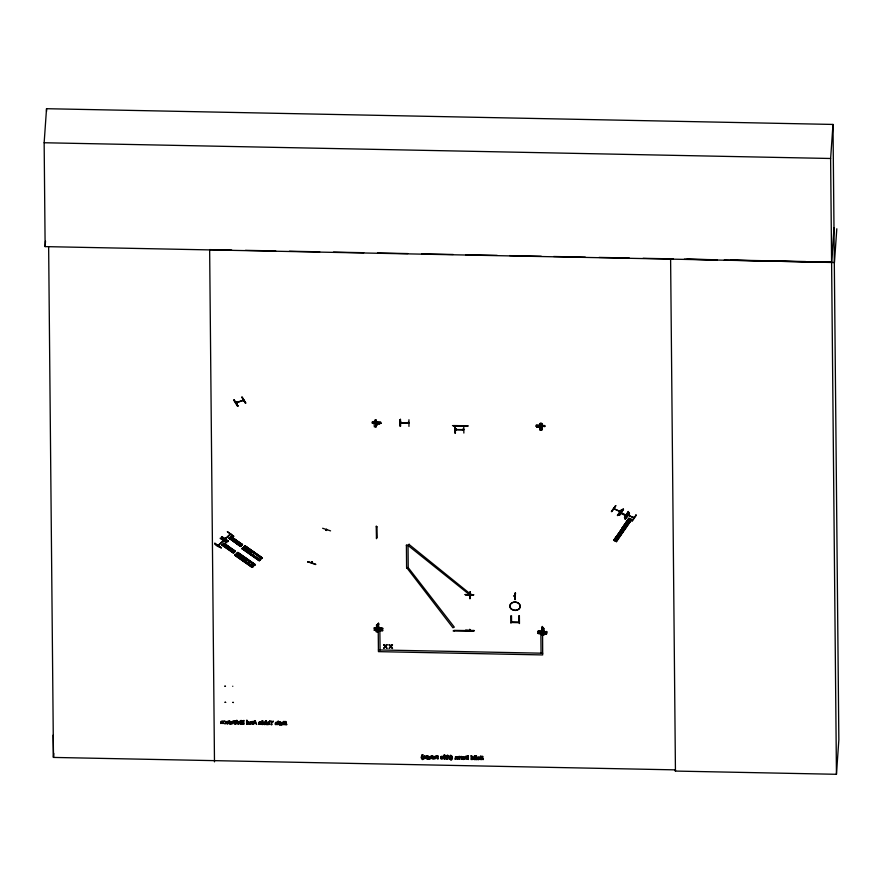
<?xml version="1.0" encoding="UTF-8"?>
<svg xmlns="http://www.w3.org/2000/svg" width="883" height="883" viewBox="0 0 883 883"><rect width="100%" height="100%" fill="white"/><g stroke="black" fill="none" stroke-linecap="round" stroke-linejoin="round"><path stroke-width="1.32" d="M374.304 630.274L382.692 630.639L382.67 628.409L374.282 627.979L374.304 630.285L382.692 630.705M374.304 627.692C373.619 629.7 383.31 630.197 382.692 628.122M546.599 633.983C525.021 630.087 549.954 638.464 546.577 631.687M538.211 631.29L546.588 632.228L546.599 631.4M465.551 630.837L473.939 631.047L473.95 630.429M465.551 630.87L465.573 630.219L473.95 630.506M473.939 630.771L465.551 630.506M376.081 426.621L374.359 426.875C373.045 416.246 378.41 418.73 375.871 426.644M375.86 426.831L376.003 419.999M376.07 426.908L376.202 420.253M379.249 423.034L379.215 423.763C371.577 422.814 382.118 424.69 378.939 422.957M378.012 631.522L376.29 631.775C377.593 610.694 378.134 645.782 377.703 625.109M376.577 625.087L376.29 631.753M378.001 631.809L378.145 624.877M381.489 628.321L378.377 628.608L378.741 626.842M380.827 628.387L378.697 628.641M381.467 628.674L381.489 628.089M540.164 426.986L536.765 426.677L540.164 426.754M537.405 426.655L537.118 426.191M539.535 426.666L539.568 426.169M541.765 430.198C539.811 413.487 545.319 432.273 540.098 430.187L540.253 423.255M540.319 430.12L540.462 423.288L540.33 429.933M539.105 631.842L542.096 631.654M542.228 630.098L542.096 631.886L539.336 631.555M543.696 635.098C541.743 618.376 547.25 637.173 542.03 635.087L542.184 628.155M542.46 635.065L542.394 628.188L542.46 635.065L543.597 635.087M378.664 627.338L378.619 628.199M542.626 627.239L542.162 627.714L542.228 626.489M542.57 630.617L542.681 654.932L378.432 651.643L378.211 628.166L379.867 627.78M236.854 402.207L236.832 403.034L236.666 402.195M540.308 426.555L540.617 428.906L540.639 426.07M457.096 756.731L456.986 759.27L457.571 758.994M834.016 227.659L831.598 262.339L45.132 246.611L44.15 142.748L46.534 108.708L833 124.437L838.85 739.899L836.444 774.292L675.329 771.069L675.318 769.866L53.466 757.426L53.135 735.142M45.132 246.611L45.508 241.158M53.742 753.376L53.466 757.426L48.642 246.567M214.889 543.122C213.189 544.734 221.589 548.442 221.324 547.548M218.598 544.634L218.807 545.186M220.286 538.144L226.721 542.57M221.909 536.621L221.589 537.184M233.454 552.946L221.942 544.69M223.112 545.517L224.933 543.873M223.896 546.058L225.706 544.414M237.946 405.86L237.516 406.29L233.763 400.231L234.205 399.811M225.077 538.398L224.999 539.038L230.364 534.072M225.452 538.045L225.275 539.149L230.562 533.774M225.066 546.886L226.876 545.241M225.573 538.045L225.761 538.696M225.772 538.729L225.794 538.2M236.026 402.516L243.487 400.231M226.114 547.603L227.924 545.97M236.147 402.394L236.125 403.222L243.653 399.944M236.776 402.229L236.821 403.001M227.284 548.431L229.094 546.787M228.046 541.566C208.101 528.089 241.754 550.65 221.898 536.632M230.904 536.411L229.083 538.177L240.485 546.511L229.094 538.056M229.768 534.623L229.845 533.972L230.165 534.712M229.988 534.778L230.22 533.63M230.397 533.575L230.187 534.127M230.264 538.884L232.074 537.239M230.618 533.729L230.584 534.314M231.048 539.425L232.858 537.78M232.218 540.253L234.028 538.608M242.814 399.922L242.98 400.761M233.255 540.97L235.077 539.336M233.697 536.356L227.306 531.643L233.774 536.246M223.035 721.852C219.701 723.332 222.637 719.777 223.123 722.493L220.838 722.162M243.52 399.734L243.498 400.562L243.333 399.734M220.827 722.449L221.18 721.312L222.472 721.069A1.38 1.093 4 0 1 223.256 721.444L223.267 723.475L220.916 723.276M220.893 723.563L220.949 722.791M234.425 541.798L236.247 540.153M242.097 397.129L245.849 403.211L242.097 397.162M223.962 721.29L226.059 721.488L226.258 723.354A1.291 1.015 4 0 1 225.595 723.784C220.805 723.442 229.668 723.387 223.984 721.003M227.648 723.574L227.086 723.563M227.074 723.839L227.207 721.532L229.116 720.958M229.701 723.607L229.116 723.883L229.116 721.256M229.679 723.894L229.679 720.97M231.037 722.989L231.026 723.928L230.485 723.63M231.004 722.537L232.483 723.354L231.015 723.276L231.026 721.908M230.463 723.917L230.64 721.532L232.814 721.83L232.836 721.091M235.088 723.718L234.514 723.994L234.492 722.117L233.311 721.521M233.289 721.808L233.311 721.058M234.492 722.117L234.503 721.069M235.077 724.005L235.066 721.08M237.063 721.124C237.428 724.8 234.878 724.822 236.489 721.764L235.463 721.742L235.485 721.091M235.485 723.983L235.496 723.309M235.463 721.742L236.489 721.4L236.501 720.351M236.489 721.764L236.512 721.113M237.052 721.775L237.063 720.362M237.428 721.786L237.45 721.135M238.476 723.784L237.913 723.773M240.529 723.828L239.944 724.104L239.944 721.179M240.507 724.115L240.496 721.19M243.278 720.782L241.081 721.025L241.092 720.329M243.896 723.894L241.103 724.126L241.125 723.42M241.103 723.707L243.289 723.751L243.267 722.449L241.236 722.404L241.258 721.709M243.267 722.449L243.289 721.742M243.874 724.181L243.863 720.385M247.207 723.32L246.633 724.237L246.622 720.274M247.196 724.248L249.072 724.005L248.973 721.941A1.302 1.026 4 0 0 248.266 721.588A1.512 1.192 4 0 0 247.163 721.72L247.174 720.285M247.174 722.084C251.092 721.61 246.059 726.841 247.185 721.433M250.551 724.027L249.999 724.016M252.604 724.071L252.03 724.347L252.019 721.422M252.582 724.358L252.582 721.433M253.995 723.111L253.587 724.369L252.98 724.082M255.518 722.747L254.149 722.724M252.957 724.358L254.436 720.594M254.138 723L254.823 721.08M255.684 723.155L256.666 724.435L255.165 720.605M261.015 722.625L260.993 723.254C258.167 724.7 258.156 721.367 260.342 721.819A1.38 1.093 4 0 1 261.125 722.195L261.136 724.226L258.785 724.038M258.763 724.314L258.818 723.552M259.238 722.879C260.066 720.738 262.284 724.369 259.282 722.57M262.748 724.27L262.163 724.546L262.152 720.583M262.726 724.557L262.715 720.594M265.529 722.625C261.754 721.345 266.346 727.647 265.54 721.974M265.562 723.85L264.414 724.634L263.3 723.21L263.995 721.963L265.518 722.25L265.529 720.66M266.103 724.623L266.092 720.671M267.461 724.082L266.909 724.358M269.26 722.272L267.439 722.691L268.785 724.226L267.461 723.718M269.238 722.559L269.26 721.819M271.18 721.345L269.668 721.599L269.69 720.892M271.798 724.457L271.202 724.446M271.776 724.733L271.765 721.356M271.743 721.643L273.233 721.665L273.244 720.97M277.626 722.956L277.615 723.585L275.33 723.254M275.308 723.541L275.673 722.393L276.953 722.151A1.38 1.093 4 0 1 277.748 722.526L277.748 724.568L275.408 724.369M275.849 723.21C276.677 721.069 278.907 724.7 275.904 722.901M279.293 721.963L279.26 722.614C278.377 722.316 279.447 722.051 278.145 720.925M278.355 722.603L278.377 721.952M279.867 724.612L279.304 724.601M279.845 724.899L279.745 721.753L278.123 721.621M279.823 722.625L280.22 721.985M281.269 724.645L280.706 724.634M281.247 724.932L281.258 723.994M281.236 723.541L282.593 724.501L281.236 724.281L281.247 722.912L283.057 722.548M283.046 722.835L283.057 722.095M286.688 724.546L283.885 724.568L283.851 723.431L285.993 722.404L283.796 722.184L283.818 721.345M283.796 721.632L285.706 721.51A1.413 1.115 4 0 1 286.368 721.897L286.324 723.089L284.26 724.06L285.253 724.667L286.633 723.961L286.666 724.822M311.71 562.339L311.666 562.835M311.898 561.908L311.71 562.846M312.284 561.952L311.964 563.067L312.008 561.864M322.637 528.266L330.562 530.86M326.743 529.314L326.39 530.495L326.136 529.756M372.361 423.134L380.739 423.432L372.361 423.134L372.35 421.964L380.728 422.251L380.739 423.432M376.169 422.968L376.765 423.785L376.732 422.791M376.434 422.78L376.423 425.617L376.831 424.69M376.423 425.617L376.401 424.679M376.445 423.708L376.489 422.979M379.535 423.774L379.558 423.189M378.255 623.928L378.321 623.21M378.101 627.868L378.056 628.597L378.73 628.144M378.332 623.497L378.255 624.424L378.719 623.95M378.321 626.82L378.332 628.188L378.244 627.316M378.608 623.221L378.619 627.769L378.277 627.316M378.377 628.608L378.421 627.879M378.443 649.932L542.703 653.21M380.871 627.857L380.827 628.729L381.18 627.934M380.076 649.954L379.833 628.199M385.396 646.731L383.641 648.387L385.01 646.632L383.63 644.59M386.401 644.645L385.33 646.29L384.271 644.601M400.452 419.326L400.441 426.202M401.423 422.493L400.518 423.112L400.672 422.262M399.966 419.602L400.032 426.257L400.518 425.981M385.374 647.018L387.129 648.464L385.728 646.389M401.257 422.273L401.224 422.769M385.705 646.676L387.074 644.667M390.838 646.842L389.072 648.497L390.452 646.742L389.061 644.7M391.842 644.756L390.772 646.4L389.701 644.711M390.816 647.129L392.56 648.575L391.158 646.499M408.034 422.482L408.089 423.277L408.884 422.493M391.136 646.786L392.505 644.767M408.089 423.277L408.123 422.416M408.708 422.427L408.674 423.288L400.551 423.056M408.961 426.39L408.939 419.745M406.864 567.835L452.924 627.78L454.304 627.129L408.211 567.603L406.588 567.57L406.401 544.966M406.831 568.255L408.211 567.603L408.034 544.999M406.379 545.396L408.001 545.429L409.182 544.105M422.913 759.248L422.217 759.546L421.103 757.548L422.195 754.612M422.902 759.557L421.61 757.206L422.869 754.623M425.573 756.742L425.562 757.371C422.725 758.817 422.714 755.484 424.9 755.936A1.38 1.093 4 0 1 425.694 756.312C427.725 758.111 423.145 759.932 423.376 757.669M423.796 756.996C424.591 754.855 426.93 758.464 423.818 756.709M429.215 759.314L426.93 759.17L426.71 755.738M427.262 756.51C431.169 756.058 426.103 761.08 427.24 755.749M429.215 758.85L427.571 759.159L427.295 757.669M430.639 758.453L430.076 758.442M430.065 758.729L430.198 756.422L432.107 755.848M432.692 758.497L432.107 758.773L432.107 756.146M432.67 758.784L432.67 755.859M455.573 428.939L455.54 429.811L455.485 429.006M455.396 432.946L455.297 426.025L454.933 432.935L455.418 432.659M456.334 429.028L456.125 429.822L456.158 428.95M434.028 757.879L434.017 758.806L433.476 758.508M433.995 757.426L435.518 758.044L434.006 758.155C432.858 755.55 436.147 757.471 435.827 755.98M438.078 758.607L437.504 758.872L437.482 757.007L436.301 756.411M436.279 756.698L436.301 755.947M437.482 757.007L437.493 755.958M438.067 758.883L438.056 755.969M462.835 429.293L462.99 429.955L463.023 429.094M442.836 757.084L442.825 757.713C439.988 759.17 439.977 755.837 442.162 756.29A1.38 1.093 4 0 1 442.957 756.654C444.988 758.453 440.407 760.274 440.639 758.011M463.785 429.171L463.575 429.966L463.608 429.105M463.718 426.456L463.862 433.067M441.059 757.338C441.886 755.197 444.116 758.839 441.114 757.029M444.568 758.74L443.994 759.005L443.972 755.053M444.546 759.016L444.535 755.064M445.893 756.124L445.86 756.775C444.977 756.466 446.047 756.212 444.734 755.086M444.955 756.753L444.966 756.102M446.456 758.773L445.904 758.762M446.445 759.06L446.434 756.135M446.423 756.786L446.809 756.146M447.902 755.263L447.251 755.991L447.273 755.252M447.902 758.806L447.317 759.071L447.273 755.716M447.88 759.082L447.913 755.727M450.109 758.85L449.524 759.115C450.948 756.654 447.99 757.603 448.321 756.19M449.513 757.25L449.524 756.201M450.087 759.126L450.076 756.212M450.672 755.495L451.831 755.991L452.493 757.824L451.853 759.634L450.716 760.12L451.743 758.872A3.731 2.958 4 0 0 451.964 757.813L451.71 756.742A3.951 3.124 4 0 0 451.136 755.903L450.694 755.186M455.683 758.961L455.12 758.95M469.292 594.48L469.259 595.716L469.204 594.623M469.59 594.491L469.557 595.727L469.259 594.976M469.557 595.727L469.679 594.634M408.001 545.429L469.888 594.976M470.153 598.365L469.668 598.641L470.142 591.72M459.458 759.038L458.873 759.303L458.873 756.389M470.341 594.645L470.308 595.517L470.253 594.723M459.436 759.314L459.425 756.4M471.092 594.877L470.882 595.528L471.025 594.082M461.654 759.071L461.069 759.347L461.058 757.482L459.866 756.886M459.844 757.161L459.866 756.422M469.635 629.436L469.601 630.605L469.546 629.513M469.911 629.524L469.888 630.617L469.922 629.447M461.058 757.482L461.069 756.433M461.632 759.358L461.621 756.444M464.502 757.526L464.48 758.144C461.654 759.601 461.643 756.267 463.829 756.72A1.38 1.093 4 0 1 464.613 757.095C466.654 758.894 462.074 760.705 462.306 758.442M462.725 757.769C463.553 755.627 465.783 759.27 462.769 757.459M468.398 759.214L465.639 759.005L466.202 757.195M467.78 756.08L466.169 756.797L467.791 757.117M467.791 757.504L465.981 758.387L467.802 758.806M468.376 759.49L468.365 755.693M471.71 758.64L471.136 759.546L471.125 755.594M471.699 759.557L473.575 759.325L473.476 757.261A1.302 1.026 4 0 0 472.769 756.897A1.512 1.192 4 0 0 471.665 757.029L471.688 756.742M471.665 757.029L471.677 755.605M471.677 757.404C475.418 756.698 470.97 762.106 471.699 757.117M475.098 755.804L475.087 756.554L474.469 756.256M474.447 756.543L474.458 755.793M475.087 759.347L474.513 759.623L474.513 756.698M475.076 759.634L475.098 756.267M476.489 759.369L475.904 759.645L475.893 755.693M476.467 759.656L476.445 755.705M483.365 759.303C475.385 760.815 486.588 755.87 480.551 756.665M480.484 756.941L480.495 756.102M483.354 759.59L483.365 758.718M514.281 595.528L514.248 596.389L514.105 595.738M514.866 595.539L515.01 596.113M515.01 596.345L515.043 595.617M515.01 599.557L515.462 592.912L515.032 599.27M536.268 426.412L544.668 426.312L536.268 426.412L536.257 425.242L544.645 425.606L536.257 425.242M536.754 426.908L536.787 426.323M537.438 426.125L536.941 426.964M539.877 426.246L539.524 427.041M540.341 426.059L540.23 426.997L540.727 426.511M540.33 428.895L540.319 427.957M540.617 428.906L540.738 427.968M538.211 633.564L538.211 630.97M538.685 631.809L538.718 631.224M539.005 631.82L539.049 631.091M539.37 631.025L538.873 631.864M541.069 653.177L540.86 631.003M541.82 631.146L541.456 631.941L541.5 631.069M542.162 627.206L542.592 627.736M542.515 626.5L542.526 631.047L542.195 630.594M542.648 630.12L542.526 631.477L540.837 631.422M615.716 505.661L611.753 511.423M613.828 508.233L613.762 509.061L613.685 508.431M614.535 508.476L614.358 509.314L614.425 508.763M617.603 515.551L621.709 509.59L617.338 515.418M617.681 534.69L620.153 535.683M623.111 509.016L623.497 509.491L619.513 515.242L619.126 514.767M619.667 512.361L619.745 512.979L619.8 512.162M618.42 533.52L620.881 534.634M619.998 512.173L627.107 515.473M620.319 511.445L620.341 512.008L620.462 511.246M620.407 512.692L620.341 513.244L620.506 512.405M619.071 532.581L621.533 533.696M620.87 511.776L613.983 508.74M619.8 531.522L622.261 532.637M620.285 530.815L622.747 531.941M621.466 530.153L614.447 540.705L621.489 530.153L613.63 540.319L616.455 541.61L623.652 531.224L621.014 529.767M623.475 530.882L616.389 541.588M624.469 517.394L628.398 511.654L624.535 517.206M625.098 518.696L625.495 519.171L629.469 513.387L625.153 518.961M625.661 523.067L628.122 524.182M626.301 515.374L626.5 515.672M626.323 515.937L626.433 515.617M626.378 522.129L628.851 523.133M627.062 515.385L626.963 516.224L626.864 515.672M627.029 521.08L629.491 522.195M627.416 514.535L626.433 514.712M627.769 520.021L630.219 521.136M628.519 511.456L624.513 517.493M628.255 519.314L630.716 520.44M629.138 512.99L625.087 518.983L629.104 512.957L629.48 513.42M624.248 529.877L621.577 528.807L628.983 518.266M624.358 530.087L631.455 519.579L623.564 529.734L631.444 519.381M631.908 520.562L632.294 521.036L636.279 515.264L635.892 514.811M633.806 518.067L633.012 517.339M633.155 517.14L632.99 517.692M836.444 774.292L830.616 158.487L833 124.437M836.808 228.785L834.446 262.549L724.281 260.055M223.123 722.493L222.494 723.365L220.927 723.078M260.993 723.254L260.364 724.126L258.796 723.828M277.615 723.585C277.604 725.627 274.69 723.243 275.386 724.645M425.562 757.371L424.933 758.243L423.321 757.945M442.825 757.713L442.184 758.585L440.584 758.298M464.48 758.144L463.851 759.016L462.25 758.729M376.765 425.496L376.401 423.277M267.439 722.691L269.525 723.928A1.137 0.905 4 0 1 269.359 724.402L267.439 724.656M281.236 722.967L283.322 724.203A1.137 0.905 4 0 1 283.156 724.678L281.236 724.645M326.092 530.253L326.434 529.292L326.533 530.396M307.858 561.82L315.628 564.546M315.761 564.215L307.88 561.599L307.726 562.162M217.958 545.506L223.333 540.573M218.377 545.639L223.565 540.727M236.865 402.968L236.302 403.189M243.531 400.507L242.957 400.727M221.236 547.868L214.834 543.376L221.28 547.802M228.333 541.334L221.854 536.875L228.3 541.29M378.255 623.685L378.686 624.447M434.05 756.742L436.092 758.089A1.137 0.905 4 0 1 435.926 758.563L434.017 758.806M326.147 530.352L326.401 529.789M454.083 630.948L453.1 630.926M234.116 400.065L237.924 406.136M222.284 544.48L221.776 545.065L233.355 553.122L235.419 551.257L223.752 543.166L221.942 544.811L233.907 552.626M222.273 544.546L233.708 552.802M223.399 543.486L234.922 551.632M240.739 546.279L229.083 538.166L241.092 545.948L240.463 546.522M242.56 544.634L230.551 536.853L241.931 545.208L230.794 536.765M234.845 555.252L252.13 567.383L234.801 555.275L237.957 552.438L255.231 564.59L237.759 552.427L236.997 553.299L254.723 565.043M253.046 566.533L252.284 567.129L234.999 554.999L235.761 554.414L253.046 566.533L235.562 554.392M241.953 548.641L245.11 545.804L262.394 557.935L259.238 560.76L241.953 548.641L259.282 560.749M260.198 559.899L259.492 560.44L242.152 548.365L242.902 547.78L259.988 559.977M242.902 547.78L259.812 560.275M262.008 558.299L244.381 546.268L261.865 558.409M252.097 567.394L254.856 564.932M252.637 566.919L235.331 554.789L252.847 566.61M400.463 422.825L408.674 422.924M455.363 429.502L463.718 429.635M615.683 505.672L611.356 511.5M611.731 511.699L615.65 505.871M617.659 515.54L621.588 509.8M619.104 515.054L623.155 509.072M626.764 514.524L633.95 517.868M613.63 540.319L621.202 530.098M621.599 528.818L628.839 518.453L629.458 518.652L622.383 529.182L629.634 518.818M613.795 540.319L621.014 529.877M621.787 528.762L628.773 518.42L629.292 518.663M621.676 530.319L614.314 540.562M629.458 518.597L622.118 529.06M622.824 530.86L615.594 541.224L616.411 541.61M623.564 529.734L630.959 519.281L631.599 519.723L624.38 530.109M615.76 541.224L623.464 531.003L615.628 541.246L616.268 541.389M623.729 529.723L631.135 519.502M615.915 541.378L623.166 531.003M455.264 426.246L455.341 432.869M235.408 551.279L223.841 543.222M240.717 546.301L229.282 538.111M240.938 546.025L229.437 537.846M242.052 545.021L230.551 536.853M235.187 554.943L252.516 567.007M237.571 552.802L254.889 564.899M244.348 546.4L244.911 545.793L262.328 558.001M237.229 552.901L254.514 565.12L255.044 564.645M259.436 560.495L242.383 548.255M261.633 558.52L262.35 557.99L244.878 545.915M456.191 429.778L456.323 429.171M463.641 429.922L455.485 429.756M470.948 595.484L470.153 595.175L470.882 595.164M514.833 596.367L514.16 596.091L514.921 596.113M232.295 552.074L234.105 550.429M239.436 545.44L241.247 543.796M240.606 546.257L242.417 544.612M236.799 556.124L239.514 553.652M243.951 549.491L246.666 547.019M245.121 550.308L247.836 547.846M237.969 556.941L240.684 554.48M246.876 551.544L249.591 549.071M239.723 558.166L242.439 555.705M241.291 559.259L244.006 556.798M248.432 552.626L251.147 550.164M250.187 553.862L252.902 551.4M243.046 560.495L245.761 558.034M250.562 565.771L253.278 563.31M257.715 559.138L260.43 556.676M469.855 595.396L471.003 594.502L409.149 544.535M483.343 758.994C478.63 759.777 483.42 758.354 483.056 756.654A1.413 1.115 4 0 0 482.394 756.267L480.484 756.389M220.275 538.343L226.743 542.758M376.136 423.465L379.215 423.531M378.067 628.365L381.147 628.431M376.434 538.001L376.445 538.696M626.654 514.557L633.862 517.802M454.877 426.257L454.944 432.913M233.289 721.345L235.044 721.367M436.279 756.234L438.034 756.256M448.299 756.466L450.065 756.488M459.844 756.698L461.599 756.72M241.754 397.24L245.43 403.365M541.456 631.897L539.016 631.588M44.15 142.748L830.616 158.487M231.666 250.055L209.646 249.613L214.481 761.852M245.43 250.331L275.695 250.938M289.458 251.213L319.723 251.821M333.487 252.097L363.763 252.704M377.516 252.968L407.791 253.576M421.555 253.851L453.2 254.492M465.584 254.734L497.228 255.375M509.612 255.617L541.268 256.247M553.652 256.5L585.297 257.13M599.06 257.406L629.325 258.013M643.089 258.289L673.332 258.896M686.985 259.172L716.996 259.768M730.649 260.043L762.029 260.673M774.303 260.915L805.693 261.545M819.336 261.81L831.609 262.063M452.471 425.617L453.443 425.628M467.449 425.915L468.431 425.937M468.089 631.235L469.061 631.246M383.608 644.877L384.248 644.888M386.379 644.932L387.052 644.943M389.05 644.987L389.69 644.998M391.82 645.043L392.494 645.054M246.6 720.561L247.152 720.572M262.13 720.87L262.692 720.881M265.507 720.936L266.07 720.947M243.84 720.66L241.081 721.025M254.414 720.881L255.143 720.892M269.668 721.179L273.233 721.665M236.478 720.638L237.041 720.649M229.094 721.245L229.657 721.256M240.474 721.477L238.145 721.61L237.891 724.06M252.56 721.72L250.231 721.852L249.977 724.303M253.973 723.398L255.662 723.431M422.173 754.899L422.858 754.932M443.961 755.329L444.513 755.34M447.251 755.539L447.891 755.55M468.343 755.98L465.805 756.19L466.191 757.482M471.103 755.881L471.665 755.892M474.447 756.08L475.076 756.091M475.871 755.969L476.434 755.98M426.699 756.025L427.251 756.146A1.49 1.181 4 0 1 428.343 756.003L429.414 757.923L427.273 758.32M432.085 756.135L432.648 756.146M447.295 756.433L447.858 756.444M459.414 756.676L455.507 756.654L455.109 759.225M474.491 756.985L475.043 756.996M540.23 423.542L541.93 423.564M537.085 426.688L539.844 426.743M542.162 628.442L543.862 628.464M376.423 625.12L378.134 625.153M673.365 258.896L670.605 258.84L675.44 771.08L675.418 769.866M684.369 259.149L717.393 259.9M465.22 594.767L473.597 594.976M470.22 595.44L470.97 595.462M380.739 422.328L372.35 422.03M380.739 423.2L372.361 422.802M376.324 425.176L376.699 423.509M538.188 631.257L546.599 631.72M538.2 631.477L546.588 631.908M374.293 628.199L382.681 628.63M254.536 565.109L237.361 552.99M622.957 530.838L623.641 531.224M283.035 722.382L280.871 722.537L280.684 724.921M269.238 722.106L267.063 722.261L266.887 724.645M626.831 516.169L619.711 512.924M232.781 721.83L231.004 722.184L233.101 723.199A1.137 0.905 4 0 1 232.935 723.674L231.026 723.928M515.12 592.868L515.087 599.513M376.324 526.809L376.324 526.025M613.873 508.763L621.168 512.074M628.972 518.387L631.433 519.502M619.513 515.231L623.188 509.314M622.515 527.703L624.976 528.829M614.546 539.204L617.007 540.33M432.096 756.797L430.783 756.565L430.617 758.74M252.008 722.371L250.617 722.228L250.529 724.314M239.922 722.128L238.542 721.985L238.454 724.071M229.105 721.919L227.715 721.764L227.626 723.85M458.862 757.338L457.626 757.173L457.549 759.281M456.986 757.305L455.738 757.139L455.661 759.237M244.58 546.279L261.854 558.431L244.381 546.268M242.715 547.769L260.132 559.977M635.981 515.109L631.996 520.86M234.15 399.844L237.891 405.904M540.297 428.608L540.308 426.776M376.39 425.33L376.401 423.498M254.801 721.356L255.496 723.034M542.239 631.466L542.151 630.594M279.801 721.952L280.198 722.636M544.645 426.39L536.268 426.18M467.758 756.367L467.769 757.393M467.769 757.791L467.791 759.082M446.798 756.797L445.959 755.495L444.723 755.771M445.86 756.775L445.882 759.049M435.805 756.709L433.63 756.422L433.454 758.795M400.396 419.348L400.496 426.268M279.26 722.614L279.282 724.888M271.158 721.632L271.191 724.722M267.428 723.265L267.439 724.005M243.255 721.069L243.267 722.029L241.236 722.404M46.534 108.708L46.556 111.435M544.634 425.551L544.645 426.71M540.606 426.787L540.617 428.685M542.206 627.283L542.239 631.036M378.299 623.994L378.332 627.758M470.087 591.742L470.131 598.652M465.231 594.568L473.619 594.778L465.231 594.568M477.063 758.033L477.449 759.391A1.313 1.038 4 0 0 478.211 759.744L479.789 759.214L479.59 757.371A1.325 1.049 4 0 0 478.829 757.018L478.189 757.007A1.313 1.038 4 0 0 477.427 757.327L477.063 758.033M477.67 757.923C478.211 762.095 480.738 755.749 477.67 757.923M224.922 686.168L225.485 686.301L224.955 686.113M225.077 702.25L225.64 702.382L225.077 702.25M232.726 686.323L232.803 686.223M232.88 702.404L233.443 702.537L232.902 702.349M231.026 536.555L242.549 544.645L230.904 536.533M467.416 425.761L453.487 425.562L453.498 426.147L467.427 426.346L467.416 425.761M376.975 526.776L376.235 526.765L376.445 537.824L377.173 537.835L376.975 526.776M468.045 630.572L454.116 630.374L454.127 630.959L468.056 631.157L468.045 630.572M519.381 615.815L518.718 615.793L518.774 621.985L511.555 621.842L511.5 615.771L510.827 615.76L510.893 623.166L511.5 622.504L518.774 622.658L519.458 623.53L519.381 615.815M511.4 609.171A5.21 4.128 4 0 0 520.098 607.493A5.21 4.128 4 0 0 513.674 602.294A5.21 4.128 4 0 0 511.4 609.171M511.412 608.961A5.21 4.128 4 0 0 520.109 607.283A5.21 4.128 4 0 0 513.685 602.096A5.21 4.128 4 0 0 511.412 608.961"/></g></svg>
